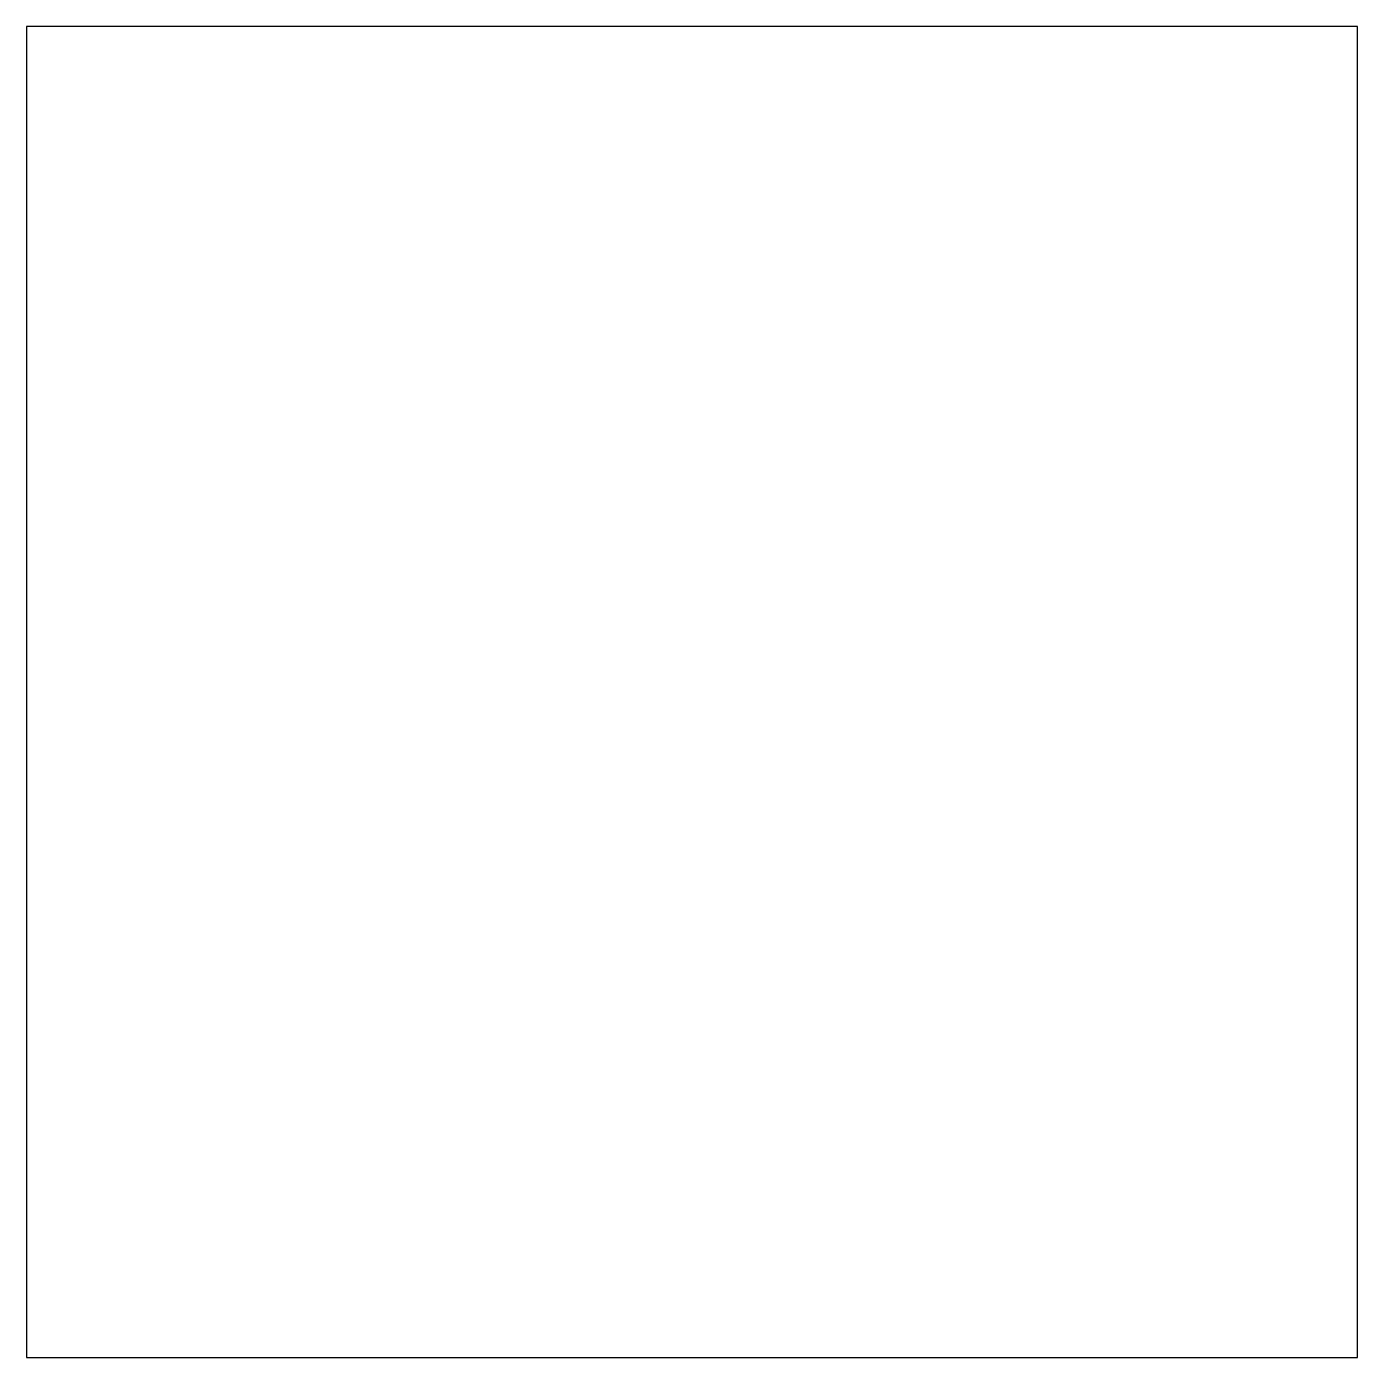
# Model space of a CAD drawing. Extents: x 0 to 100, y 0 to 100.
import ezdxf

# ---------------------------------------------------------------- set-up
doc = ezdxf.new("R2010")
doc.units = 0
doc.header["$MEASUREMENT"] = 0
doc.layers.add('deel 1', color=4, linetype='CONTINUOUS')

msp = doc.modelspace()

# ---------------------------------------------------------------- linework, layer by layer
at = {"layer": 'deel 1'}
msp.add_lwpolyline([(0, 0), (100, 0), (100, 100), (0, 100)], close=True, dxfattribs=at)

doc.saveas('drawing.dxf')
